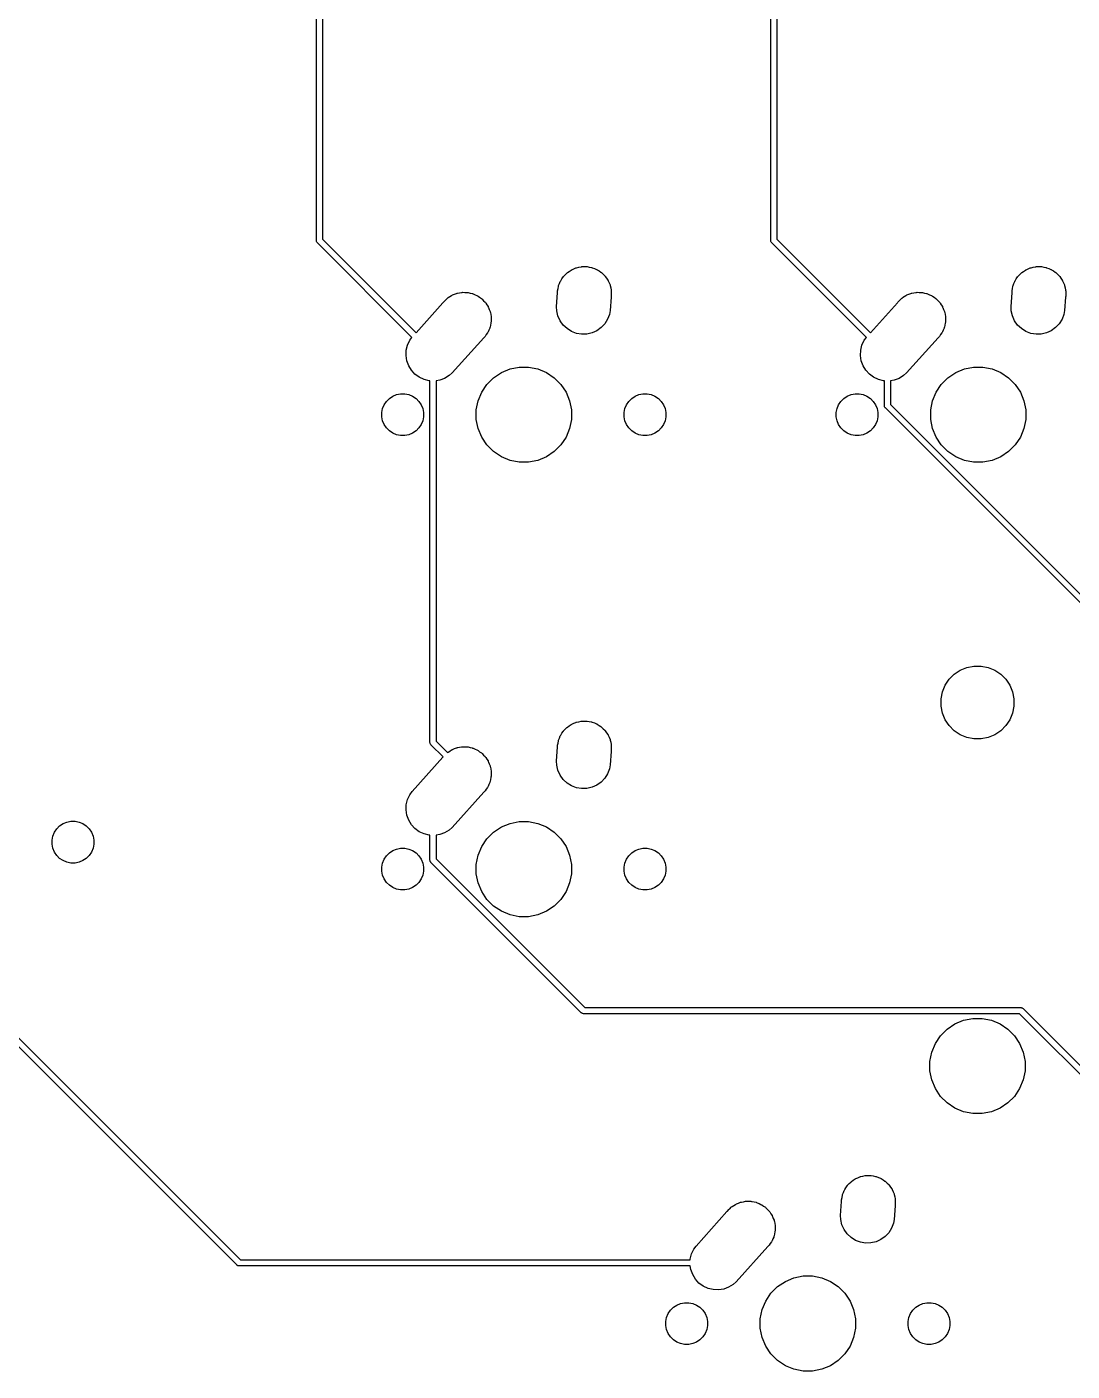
# Model space of a CAD drawing. Extents: x -662 to -203, y -195 to -58.
# Drawn here: x -293.7 to -249.8, y -166.3 to -110 of the extents above; entities that cross this region are included whole.
import ezdxf

# ---------------------------------------------------------------- set-up
doc = ezdxf.new("R2010")
doc.units = 0
doc.layers.add('BLACK', color=7, linetype='CONTINUOUS')

msp = doc.modelspace()

# ---------------------------------------------------------------- linework, layer by layer
at = {"layer": 'BLACK', "linetype": 'CONTINUOUS'}
for p, q in [((-281.527, -118.942), (-281.527, -105.781)), ((-281.273, -105.779), (-281.273, -118.896)), ((-262.477, -118.942), (-262.477, -105.781)), ((-262.223, -105.779), (-262.223, -118.896)), ((-281.273, -118.896), (-277.349, -122.819)), ((-262.223, -118.896), (-258.299, -122.819)), ((-281.528, -118.948), (-281.527, -118.942)), ((-281.525, -118.973), (-281.528, -118.948)), ((-281.518, -118.997), (-281.525, -118.973)), ((-281.506, -119.019), (-281.518, -118.997)), ((-281.49, -119.038), (-281.506, -119.019)), ((-281.506, -119.019), (-281.506, -119.019)), ((-281.486, -119.042), (-281.49, -119.038)), ((-277.519, -123.009), (-281.486, -119.042)), ((-262.478, -118.948), (-262.477, -118.942)), ((-262.477, -118.954), (-262.478, -118.948)), ((-262.475, -118.973), (-262.477, -118.954)), ((-262.468, -118.997), (-262.475, -118.973)), ((-262.456, -119.019), (-262.468, -118.997)), ((-262.44, -119.038), (-262.456, -119.019)), ((-262.436, -119.042), (-262.44, -119.038)), ((-258.469, -123.009), (-262.436, -119.042)), ((-271.285, -120.638), (-271.232, -120.559)), ((-271.232, -120.559), (-271.182, -120.479)), ((-271.182, -120.479), (-271.171, -120.467)), ((-271.171, -120.467), (-271.162, -120.454)), ((-271.162, -120.454), (-271.095, -120.387)), ((-271.095, -120.387), (-271.03, -120.318)), ((-271.03, -120.318), (-271.017, -120.309)), ((-271.017, -120.309), (-271.005, -120.297)), ((-271.005, -120.297), (-270.926, -120.244)), ((-270.926, -120.244), (-270.85, -120.19)), ((-270.85, -120.19), (-270.834, -120.183)), ((-270.834, -120.183), (-270.821, -120.174)), ((-270.821, -120.174), (-270.733, -120.138)), ((-270.733, -120.138), (-270.647, -120.099)), ((-270.647, -120.099), (-270.631, -120.095)), ((-270.631, -120.095), (-270.616, -120.089)), ((-270.616, -120.089), (-270.523, -120.071)), ((-270.523, -120.071), (-270.431, -120.049)), ((-270.431, -120.049), (-270.415, -120.049)), ((-270.415, -120.049), (-270.399, -120.046)), ((-270.399, -120.046), (-270.304, -120.046)), ((-270.304, -120.046), (-270.21, -120.043)), ((-270.21, -120.043), (-270.194, -120.046)), ((-270.194, -120.046), (-270.177, -120.046)), ((-270.177, -120.046), (-270.084, -120.064)), ((-270.084, -120.064), (-269.991, -120.08)), ((-269.991, -120.08), (-269.976, -120.086)), ((-269.976, -120.086), (-269.96, -120.089)), ((-269.96, -120.089), (-269.872, -120.125)), ((-269.872, -120.125), (-269.784, -120.159)), ((-269.784, -120.159), (-269.77, -120.167)), ((-269.77, -120.167), (-269.755, -120.174)), ((-269.755, -120.174), (-269.676, -120.226)), ((-269.676, -120.226), (-269.597, -120.276)), ((-269.597, -120.276), (-269.584, -120.288)), ((-269.584, -120.288), (-269.571, -120.297)), ((-269.571, -120.297), (-269.504, -120.364)), ((-269.504, -120.364), (-269.435, -120.428)), ((-269.435, -120.428), (-269.426, -120.442)), ((-269.426, -120.442), (-269.414, -120.454)), ((-269.414, -120.454), (-269.362, -120.532)), ((-269.362, -120.532), (-269.307, -120.609)), ((-252.235, -120.638), (-252.182, -120.559)), ((-252.182, -120.559), (-252.132, -120.479)), ((-252.132, -120.479), (-252.121, -120.467)), ((-252.121, -120.467), (-252.112, -120.454)), ((-252.112, -120.454), (-252.045, -120.387)), ((-252.045, -120.387), (-251.98, -120.318)), ((-251.98, -120.318), (-251.967, -120.309)), ((-251.967, -120.309), (-251.955, -120.297)), ((-251.955, -120.297), (-251.876, -120.244)), ((-251.876, -120.244), (-251.8, -120.19)), ((-251.8, -120.19), (-251.784, -120.183)), ((-251.784, -120.183), (-251.771, -120.174)), ((-251.771, -120.174), (-251.683, -120.138)), ((-251.683, -120.138), (-251.597, -120.099)), ((-251.597, -120.099), (-251.581, -120.095)), ((-251.581, -120.095), (-251.566, -120.089)), ((-251.566, -120.089), (-251.473, -120.071)), ((-251.473, -120.071), (-251.381, -120.049)), ((-251.381, -120.049), (-251.365, -120.049)), ((-251.365, -120.049), (-251.349, -120.046)), ((-251.349, -120.046), (-251.254, -120.046)), ((-251.254, -120.046), (-251.16, -120.043)), ((-251.16, -120.043), (-251.144, -120.046)), ((-251.144, -120.046), (-251.127, -120.046)), ((-251.127, -120.046), (-251.034, -120.064)), ((-251.034, -120.064), (-250.941, -120.08)), ((-250.941, -120.08), (-250.926, -120.086)), ((-250.926, -120.086), (-250.91, -120.089)), ((-250.91, -120.089), (-250.822, -120.125)), ((-250.822, -120.125), (-250.734, -120.159)), ((-250.734, -120.159), (-250.72, -120.167)), ((-250.72, -120.167), (-250.705, -120.174)), ((-250.705, -120.174), (-250.626, -120.226)), ((-250.626, -120.226), (-250.547, -120.276)), ((-250.547, -120.276), (-250.534, -120.288)), ((-250.534, -120.288), (-250.521, -120.297)), ((-250.521, -120.297), (-250.454, -120.364)), ((-250.454, -120.364), (-250.385, -120.428)), ((-250.385, -120.428), (-250.376, -120.442)), ((-250.376, -120.442), (-250.364, -120.454)), ((-250.364, -120.454), (-250.312, -120.532)), ((-250.312, -120.532), (-250.257, -120.609)), ((-275.608, -121.156), (-275.523, -121.142)), ((-275.523, -121.142), (-275.439, -121.126)), ((-275.439, -121.126), (-275.414, -121.126)), ((-275.414, -121.126), (-275.389, -121.122)), ((-275.389, -121.122), (-275.303, -121.126)), ((-275.303, -121.126), (-275.217, -121.126)), ((-275.217, -121.126), (-275.192, -121.131)), ((-275.192, -121.131), (-275.167, -121.132)), ((-275.167, -121.132), (-275.084, -121.152)), ((-275.084, -121.152), (-275, -121.169)), ((-271.454, -121.728), (-271.413, -121.132)), ((-271.413, -121.06), (-271.394, -120.967)), ((-271.413, -121.132), (-271.413, -121.06)), ((-271.394, -120.967), (-271.379, -120.874)), ((-271.379, -120.874), (-271.373, -120.859)), ((-271.373, -120.859), (-271.37, -120.843)), ((-271.37, -120.843), (-271.333, -120.755)), ((-271.333, -120.755), (-271.3, -120.667)), ((-271.3, -120.667), (-271.291, -120.653)), ((-271.291, -120.653), (-271.285, -120.638)), ((-269.307, -120.609), (-269.3, -120.624)), ((-269.3, -120.624), (-269.291, -120.638)), ((-269.291, -120.638), (-269.255, -120.725)), ((-269.255, -120.725), (-269.216, -120.811)), ((-269.216, -120.811), (-269.212, -120.827)), ((-269.212, -120.827), (-269.206, -120.843)), ((-269.206, -120.843), (-269.188, -120.935)), ((-269.188, -120.935), (-269.166, -121.027)), ((-269.166, -121.027), (-269.166, -121.044)), ((-269.166, -121.044), (-269.163, -121.06)), ((-269.163, -121.06), (-269.163, -121.154)), ((-256.558, -121.156), (-256.473, -121.142)), ((-256.473, -121.142), (-256.389, -121.126)), ((-256.389, -121.126), (-256.364, -121.126)), ((-256.364, -121.126), (-256.339, -121.122)), ((-256.339, -121.122), (-256.253, -121.126)), ((-256.253, -121.126), (-256.167, -121.126)), ((-256.167, -121.126), (-256.142, -121.131)), ((-256.142, -121.131), (-256.117, -121.132)), ((-256.117, -121.132), (-256.034, -121.152)), ((-256.034, -121.152), (-255.95, -121.169)), ((-252.404, -121.728), (-252.363, -121.132)), ((-252.363, -121.06), (-252.344, -120.967)), ((-252.363, -121.132), (-252.363, -121.06)), ((-252.344, -120.967), (-252.329, -120.874)), ((-252.329, -120.874), (-252.323, -120.859)), ((-252.323, -120.859), (-252.32, -120.843)), ((-252.32, -120.843), (-252.283, -120.755)), ((-252.283, -120.755), (-252.25, -120.667)), ((-252.25, -120.667), (-252.241, -120.653)), ((-252.241, -120.653), (-252.235, -120.638)), ((-250.257, -120.609), (-250.25, -120.624)), ((-250.25, -120.624), (-250.241, -120.638)), ((-250.241, -120.638), (-250.205, -120.725)), ((-250.205, -120.725), (-250.166, -120.811)), ((-250.166, -120.811), (-250.162, -120.827)), ((-250.162, -120.827), (-250.156, -120.843)), ((-250.156, -120.843), (-250.138, -120.935)), ((-250.138, -120.935), (-250.116, -121.027)), ((-250.116, -121.027), (-250.116, -121.044)), ((-250.116, -121.044), (-250.113, -121.06)), ((-250.113, -121.06), (-250.113, -121.154)), ((-277.349, -122.819), (-276.219, -121.559)), ((-276.219, -121.559), (-276.202, -121.534)), ((-276.202, -121.534), (-276.145, -121.477)), ((-276.145, -121.477), (-276.128, -121.458)), ((-276.128, -121.458), (-276.106, -121.438)), ((-276.106, -121.438), (-276.045, -121.377)), ((-276.045, -121.377), (-276.024, -121.363)), ((-276.024, -121.363), (-276.006, -121.346)), ((-276.006, -121.346), (-275.932, -121.302)), ((-275.932, -121.302), (-275.861, -121.254)), ((-275.861, -121.254), (-275.838, -121.244)), ((-275.838, -121.244), (-275.816, -121.231)), ((-275.816, -121.231), (-275.735, -121.202)), ((-275.735, -121.202), (-275.656, -121.169)), ((-275.656, -121.169), (-275.631, -121.164)), ((-275.631, -121.164), (-275.608, -121.156)), ((-275, -121.169), (-274.977, -121.178)), ((-274.977, -121.178), (-274.952, -121.184)), ((-274.952, -121.184), (-274.874, -121.221)), ((-274.874, -121.221), (-274.795, -121.254)), ((-274.795, -121.254), (-274.774, -121.268)), ((-274.774, -121.268), (-274.751, -121.278)), ((-274.751, -121.278), (-274.682, -121.329)), ((-274.682, -121.329), (-274.611, -121.377)), ((-274.611, -121.377), (-274.593, -121.395)), ((-274.593, -121.395), (-274.573, -121.409)), ((-274.573, -121.409), (-274.515, -121.473)), ((-274.515, -121.473), (-274.454, -121.534)), ((-274.454, -121.534), (-274.44, -121.554)), ((-274.44, -121.554), (-274.423, -121.573)), ((-274.423, -121.573), (-274.379, -121.646)), ((-274.379, -121.646), (-274.331, -121.718)), ((-269.17, -121.32), (-269.209, -121.883)), ((-269.163, -121.282), (-269.17, -121.32)), ((-269.163, -121.154), (-269.162, -121.193)), ((-269.162, -121.193), (-269.163, -121.209)), ((-269.163, -121.209), (-269.163, -121.282)), ((-258.299, -122.819), (-257.169, -121.559)), ((-257.169, -121.559), (-257.152, -121.534)), ((-257.152, -121.534), (-257.095, -121.477)), ((-257.095, -121.477), (-257.078, -121.458)), ((-257.078, -121.458), (-257.056, -121.438)), ((-257.056, -121.438), (-256.995, -121.377)), ((-256.995, -121.377), (-256.974, -121.363)), ((-256.974, -121.363), (-256.956, -121.346)), ((-256.956, -121.346), (-256.882, -121.302)), ((-256.882, -121.302), (-256.811, -121.254)), ((-256.811, -121.254), (-256.788, -121.244)), ((-256.788, -121.244), (-256.766, -121.231)), ((-256.766, -121.231), (-256.685, -121.202)), ((-256.685, -121.202), (-256.606, -121.169)), ((-256.606, -121.169), (-256.581, -121.164)), ((-256.581, -121.164), (-256.558, -121.156)), ((-255.95, -121.169), (-255.927, -121.178)), ((-255.927, -121.178), (-255.902, -121.184)), ((-255.902, -121.184), (-255.824, -121.221)), ((-255.824, -121.221), (-255.745, -121.254)), ((-255.745, -121.254), (-255.724, -121.268)), ((-255.724, -121.268), (-255.701, -121.278)), ((-255.701, -121.278), (-255.632, -121.329)), ((-255.632, -121.329), (-255.561, -121.377)), ((-255.561, -121.377), (-255.543, -121.395)), ((-255.543, -121.395), (-255.523, -121.409)), ((-255.523, -121.409), (-255.465, -121.473)), ((-255.465, -121.473), (-255.404, -121.534)), ((-255.404, -121.534), (-255.39, -121.554)), ((-255.39, -121.554), (-255.373, -121.573)), ((-255.373, -121.573), (-255.329, -121.646)), ((-255.329, -121.646), (-255.281, -121.718)), ((-250.12, -121.32), (-250.159, -121.883)), ((-250.113, -121.282), (-250.12, -121.32)), ((-250.113, -121.154), (-250.112, -121.193)), ((-250.112, -121.193), (-250.113, -121.209)), ((-250.113, -121.209), (-250.113, -121.282)), ((-274.331, -121.718), (-274.321, -121.741)), ((-274.321, -121.741), (-274.308, -121.762)), ((-274.308, -121.762), (-274.279, -121.843)), ((-274.279, -121.843), (-274.246, -121.923)), ((-274.246, -121.923), (-274.241, -121.947)), ((-274.241, -121.947), (-274.233, -121.971)), ((-274.233, -121.971), (-274.22, -122.056)), ((-274.22, -122.056), (-274.203, -122.14)), ((-274.203, -122.14), (-274.203, -122.165)), ((-274.203, -122.165), (-274.199, -122.19)), ((-274.199, -122.19), (-274.203, -122.276)), ((-274.203, -122.276), (-274.203, -122.362)), ((-271.449, -121.894), (-271.454, -121.728)), ((-271.399, -122.11), (-271.449, -121.894)), ((-271.309, -122.313), (-271.399, -122.11)), ((-269.316, -122.254), (-269.433, -122.442)), ((-269.237, -122.047), (-269.316, -122.254)), ((-269.209, -121.883), (-269.237, -122.047)), ((-255.281, -121.718), (-255.271, -121.741)), ((-255.271, -121.741), (-255.258, -121.762)), ((-255.258, -121.762), (-255.229, -121.843)), ((-255.229, -121.843), (-255.196, -121.923)), ((-255.196, -121.923), (-255.191, -121.947)), ((-255.191, -121.947), (-255.183, -121.971)), ((-255.183, -121.971), (-255.17, -122.056)), ((-255.17, -122.056), (-255.153, -122.14)), ((-255.153, -122.14), (-255.153, -122.165)), ((-255.153, -122.165), (-255.149, -122.19)), ((-255.149, -122.19), (-255.153, -122.276)), ((-255.153, -122.276), (-255.153, -122.362)), ((-252.399, -121.894), (-252.404, -121.728)), ((-252.349, -122.11), (-252.399, -121.894)), ((-252.259, -122.313), (-252.349, -122.11)), ((-250.266, -122.254), (-250.383, -122.442)), ((-250.187, -122.047), (-250.266, -122.254)), ((-250.159, -121.883), (-250.187, -122.047)), ((-274.355, -122.827), (-274.406, -122.896)), ((-274.345, -122.804), (-274.355, -122.827)), ((-274.331, -122.784), (-274.345, -122.804)), ((-274.298, -122.704), (-274.331, -122.784)), ((-274.261, -122.626), (-274.298, -122.704)), ((-274.256, -122.602), (-274.261, -122.626)), ((-274.246, -122.579), (-274.256, -122.602)), ((-274.229, -122.495), (-274.246, -122.579)), ((-274.209, -122.411), (-274.229, -122.495)), ((-274.208, -122.386), (-274.209, -122.411)), ((-274.203, -122.362), (-274.208, -122.386)), ((-271.18, -122.493), (-271.309, -122.313)), ((-271.019, -122.645), (-271.18, -122.493)), ((-270.831, -122.763), (-271.019, -122.645)), ((-270.624, -122.842), (-270.831, -122.763)), ((-270.406, -122.878), (-270.624, -122.842)), ((-269.968, -122.822), (-270.184, -122.872)), ((-269.766, -122.732), (-269.968, -122.822)), ((-269.585, -122.603), (-269.766, -122.732)), ((-269.433, -122.442), (-269.585, -122.603)), ((-255.305, -122.827), (-255.356, -122.896)), ((-255.295, -122.804), (-255.305, -122.827)), ((-255.281, -122.784), (-255.295, -122.804)), ((-255.248, -122.704), (-255.281, -122.784)), ((-255.211, -122.626), (-255.248, -122.704)), ((-255.206, -122.602), (-255.211, -122.626)), ((-255.196, -122.579), (-255.206, -122.602)), ((-255.179, -122.495), (-255.196, -122.579)), ((-255.159, -122.411), (-255.179, -122.495)), ((-255.158, -122.386), (-255.159, -122.411)), ((-255.153, -122.362), (-255.158, -122.386)), ((-252.13, -122.493), (-252.259, -122.313)), ((-251.969, -122.645), (-252.13, -122.493)), ((-251.781, -122.763), (-251.969, -122.645)), ((-251.574, -122.842), (-251.781, -122.763)), ((-251.356, -122.878), (-251.574, -122.842)), ((-250.918, -122.822), (-251.134, -122.872)), ((-250.716, -122.732), (-250.918, -122.822)), ((-250.535, -122.603), (-250.716, -122.732)), ((-250.383, -122.442), (-250.535, -122.603)), ((-277.757, -123.55), (-277.704, -123.335)), ((-277.704, -123.335), (-277.61, -123.134)), ((-277.61, -123.134), (-277.519, -123.009)), ((-274.511, -123.025), (-275.837, -124.503)), ((-274.454, -122.968), (-274.511, -123.025)), ((-274.406, -122.896), (-274.454, -122.968)), ((-270.184, -122.872), (-270.406, -122.878)), ((-258.707, -123.55), (-258.654, -123.335)), ((-258.654, -123.335), (-258.56, -123.134)), ((-258.56, -123.134), (-258.469, -123.009)), ((-255.461, -123.025), (-256.787, -124.503)), ((-255.404, -122.968), (-255.461, -123.025)), ((-255.356, -122.896), (-255.404, -122.968)), ((-251.134, -122.872), (-251.356, -122.878)), ((-277.767, -123.772), (-277.757, -123.55)), ((-277.733, -123.991), (-277.767, -123.772)), ((-258.717, -123.772), (-258.707, -123.55)), ((-258.683, -123.991), (-258.717, -123.772)), ((-277.657, -124.199), (-277.733, -123.991)), ((-277.542, -124.389), (-277.657, -124.199)), ((-277.393, -124.552), (-277.542, -124.389)), ((-275.837, -124.503), (-275.96, -124.615)), ((-274.099, -124.702), (-273.772, -124.484)), ((-273.772, -124.484), (-273.409, -124.333)), ((-273.409, -124.333), (-273.024, -124.257)), ((-273.024, -124.257), (-272.631, -124.257)), ((-272.631, -124.257), (-272.246, -124.333)), ((-272.246, -124.333), (-271.883, -124.484)), ((-271.883, -124.484), (-271.557, -124.702)), ((-258.607, -124.199), (-258.683, -123.991)), ((-258.492, -124.389), (-258.607, -124.199)), ((-258.343, -124.552), (-258.492, -124.389)), ((-256.787, -124.503), (-256.91, -124.615)), ((-255.049, -124.702), (-254.722, -124.484)), ((-254.722, -124.484), (-254.359, -124.333)), ((-254.359, -124.333), (-253.974, -124.257)), ((-253.974, -124.257), (-253.581, -124.257)), ((-253.581, -124.257), (-253.196, -124.333)), ((-253.196, -124.333), (-252.833, -124.484)), ((-252.833, -124.484), (-252.507, -124.702)), ((-277.214, -124.683), (-277.393, -124.552)), ((-277.013, -124.777), (-277.214, -124.683)), ((-276.798, -124.83), (-277.013, -124.777)), ((-276.765, -124.831), (-276.798, -124.83)), ((-276.765, -139.984), (-276.765, -124.831)), ((-276.358, -124.806), (-276.511, -124.829)), ((-276.511, -124.829), (-276.511, -139.938)), ((-276.149, -124.73), (-276.358, -124.806)), ((-275.96, -124.615), (-276.149, -124.73)), ((-274.595, -125.306), (-274.377, -124.98)), ((-274.377, -124.98), (-274.099, -124.702)), ((-271.557, -124.702), (-271.279, -124.98)), ((-271.279, -124.98), (-271.061, -125.306)), ((-258.164, -124.683), (-258.343, -124.552)), ((-257.963, -124.777), (-258.164, -124.683)), ((-257.748, -124.83), (-257.963, -124.777)), ((-257.715, -124.831), (-257.748, -124.83)), ((-257.715, -125.869), (-257.715, -124.831)), ((-257.308, -124.806), (-257.461, -124.829)), ((-257.461, -124.829), (-257.461, -125.823)), ((-257.099, -124.73), (-257.308, -124.806)), ((-256.91, -124.615), (-257.099, -124.73)), ((-255.545, -125.306), (-255.327, -124.98)), ((-255.327, -124.98), (-255.049, -124.702)), ((-252.507, -124.702), (-252.229, -124.98)), ((-252.229, -124.98), (-252.011, -125.306)), ((-278.587, -125.693), (-278.466, -125.571)), ((-278.466, -125.571), (-278.322, -125.475)), ((-278.322, -125.475), (-278.163, -125.409)), ((-278.163, -125.409), (-277.994, -125.376)), ((-277.994, -125.376), (-277.822, -125.376)), ((-277.822, -125.376), (-277.653, -125.409)), ((-277.653, -125.409), (-277.493, -125.475)), ((-277.493, -125.475), (-277.35, -125.571)), ((-277.35, -125.571), (-277.228, -125.693)), ((-274.745, -125.669), (-274.595, -125.306)), ((-271.061, -125.306), (-270.91, -125.669)), ((-268.427, -125.693), (-268.306, -125.571)), ((-268.306, -125.571), (-268.162, -125.475)), ((-268.162, -125.475), (-268.003, -125.409)), ((-268.003, -125.409), (-267.834, -125.376)), ((-267.834, -125.376), (-267.662, -125.376)), ((-267.662, -125.376), (-267.493, -125.409)), ((-267.493, -125.409), (-267.333, -125.475)), ((-267.333, -125.475), (-267.19, -125.571)), ((-267.19, -125.571), (-267.068, -125.693)), ((-259.537, -125.693), (-259.416, -125.571)), ((-259.416, -125.571), (-259.272, -125.475)), ((-259.272, -125.475), (-259.113, -125.409)), ((-259.113, -125.409), (-258.944, -125.376)), ((-258.944, -125.376), (-258.772, -125.376)), ((-258.772, -125.376), (-258.603, -125.409)), ((-258.603, -125.409), (-258.443, -125.475)), ((-258.443, -125.475), (-258.3, -125.571)), ((-258.3, -125.571), (-258.178, -125.693)), ((-255.695, -125.669), (-255.545, -125.306)), ((-252.011, -125.306), (-251.86, -125.669)), ((-278.783, -126.165), (-278.749, -125.995)), ((-278.783, -126.337), (-278.783, -126.165)), ((-278.749, -125.995), (-278.683, -125.836)), ((-278.683, -125.836), (-278.587, -125.693)), ((-277.228, -125.693), (-277.132, -125.836)), ((-277.132, -125.836), (-277.066, -125.995)), ((-277.066, -125.995), (-277.033, -126.165)), ((-277.033, -126.165), (-277.033, -126.337)), ((-274.822, -126.054), (-274.745, -125.669)), ((-274.822, -126.447), (-274.822, -126.054)), ((-270.91, -125.669), (-270.834, -126.054)), ((-270.834, -126.054), (-270.834, -126.447)), ((-268.623, -126.165), (-268.589, -125.995)), ((-268.623, -126.337), (-268.623, -126.165)), ((-268.589, -125.995), (-268.523, -125.836)), ((-268.523, -125.836), (-268.427, -125.693)), ((-267.068, -125.693), (-266.972, -125.836)), ((-266.972, -125.836), (-266.906, -125.995)), ((-266.906, -125.995), (-266.873, -126.165)), ((-266.873, -126.165), (-266.873, -126.337)), ((-259.733, -126.165), (-259.699, -125.995)), ((-259.733, -126.337), (-259.733, -126.165)), ((-259.699, -125.995), (-259.633, -125.836)), ((-259.633, -125.836), (-259.537, -125.693)), ((-258.178, -125.693), (-258.082, -125.836)), ((-258.082, -125.836), (-258.016, -125.995)), ((-258.016, -125.995), (-257.983, -126.165)), ((-257.983, -126.165), (-257.983, -126.337)), ((-257.715, -125.876), (-257.715, -125.869)), ((-257.715, -125.882), (-257.715, -125.876)), ((-257.713, -125.901), (-257.715, -125.882)), ((-257.706, -125.924), (-257.713, -125.901)), ((-257.694, -125.947), (-257.706, -125.924)), ((-257.678, -125.966), (-257.694, -125.947)), ((-257.673, -125.97), (-257.678, -125.966)), ((-245.809, -137.834), (-257.673, -125.97)), ((-257.461, -125.823), (-245.596, -137.688)), ((-255.772, -126.054), (-255.695, -125.669)), ((-255.772, -126.447), (-255.772, -126.054)), ((-251.86, -125.669), (-251.784, -126.054)), ((-251.784, -126.054), (-251.784, -126.447)), ((-278.749, -126.506), (-278.783, -126.337)), ((-278.683, -126.665), (-278.749, -126.506)), ((-278.587, -126.808), (-278.683, -126.665)), ((-277.132, -126.665), (-277.228, -126.808)), ((-277.066, -126.506), (-277.132, -126.665)), ((-277.033, -126.337), (-277.066, -126.506)), ((-274.745, -126.832), (-274.822, -126.447)), ((-270.834, -126.447), (-270.91, -126.832)), ((-268.589, -126.506), (-268.623, -126.337)), ((-268.523, -126.665), (-268.589, -126.506)), ((-268.427, -126.808), (-268.523, -126.665)), ((-266.972, -126.665), (-267.068, -126.808)), ((-266.906, -126.506), (-266.972, -126.665)), ((-266.873, -126.337), (-266.906, -126.506)), ((-259.699, -126.506), (-259.733, -126.337)), ((-259.633, -126.665), (-259.699, -126.506)), ((-259.537, -126.808), (-259.633, -126.665)), ((-258.082, -126.665), (-258.178, -126.808)), ((-258.016, -126.506), (-258.082, -126.665)), ((-257.983, -126.337), (-258.016, -126.506)), ((-255.695, -126.832), (-255.772, -126.447)), ((-251.784, -126.447), (-251.86, -126.832)), ((-278.466, -126.93), (-278.587, -126.808)), ((-278.322, -127.026), (-278.466, -126.93)), ((-278.163, -127.092), (-278.322, -127.026)), ((-277.994, -127.126), (-278.163, -127.092)), ((-277.822, -127.126), (-277.994, -127.126)), ((-277.653, -127.092), (-277.822, -127.126)), ((-277.493, -127.026), (-277.653, -127.092)), ((-277.35, -126.93), (-277.493, -127.026)), ((-277.228, -126.808), (-277.35, -126.93)), ((-274.595, -127.195), (-274.745, -126.832)), ((-274.377, -127.522), (-274.595, -127.195)), ((-271.061, -127.195), (-271.279, -127.522)), ((-270.91, -126.832), (-271.061, -127.195)), ((-268.306, -126.93), (-268.427, -126.808)), ((-268.162, -127.026), (-268.306, -126.93)), ((-268.003, -127.092), (-268.162, -127.026)), ((-267.834, -127.126), (-268.003, -127.092)), ((-267.662, -127.126), (-267.834, -127.126)), ((-267.493, -127.092), (-267.662, -127.126)), ((-267.333, -127.026), (-267.493, -127.092)), ((-267.19, -126.93), (-267.333, -127.026)), ((-267.068, -126.808), (-267.19, -126.93)), ((-259.416, -126.93), (-259.537, -126.808)), ((-259.272, -127.026), (-259.416, -126.93)), ((-259.113, -127.092), (-259.272, -127.026)), ((-258.944, -127.126), (-259.113, -127.092)), ((-258.772, -127.126), (-258.944, -127.126)), ((-258.603, -127.092), (-258.772, -127.126)), ((-258.443, -127.026), (-258.603, -127.092)), ((-258.3, -126.93), (-258.443, -127.026)), ((-258.178, -126.808), (-258.3, -126.93)), ((-255.545, -127.195), (-255.695, -126.832)), ((-255.327, -127.522), (-255.545, -127.195)), ((-252.011, -127.195), (-252.229, -127.522)), ((-251.86, -126.832), (-252.011, -127.195)), ((-274.099, -127.799), (-274.377, -127.522)), ((-273.772, -128.018), (-274.099, -127.799)), ((-271.557, -127.799), (-271.883, -128.018)), ((-271.279, -127.522), (-271.557, -127.799)), ((-255.049, -127.799), (-255.327, -127.522)), ((-254.722, -128.018), (-255.049, -127.799)), ((-252.507, -127.799), (-252.833, -128.018)), ((-252.229, -127.522), (-252.507, -127.799)), ((-273.409, -128.168), (-273.772, -128.018)), ((-273.024, -128.245), (-273.409, -128.168)), ((-272.631, -128.245), (-273.024, -128.245)), ((-272.246, -128.168), (-272.631, -128.245)), ((-271.883, -128.018), (-272.246, -128.168)), ((-254.359, -128.168), (-254.722, -128.018)), ((-253.974, -128.245), (-254.359, -128.168)), ((-253.581, -128.245), (-253.974, -128.245)), ((-253.196, -128.168), (-253.581, -128.245)), ((-252.833, -128.018), (-253.196, -128.168)), ((-254.531, -136.965), (-254.254, -136.85)), ((-254.254, -136.85), (-253.96, -136.792)), ((-253.96, -136.792), (-253.659, -136.792)), ((-253.659, -136.792), (-253.365, -136.85)), ((-253.365, -136.85), (-253.088, -136.965)), ((-255.16, -137.594), (-254.993, -137.344)), ((-254.993, -137.344), (-254.781, -137.132)), ((-254.781, -137.132), (-254.531, -136.965)), ((-253.088, -136.965), (-252.838, -137.132)), ((-252.838, -137.132), (-252.626, -137.344)), ((-252.626, -137.344), (-252.459, -137.594)), ((-255.334, -138.166), (-255.275, -137.871)), ((-255.275, -137.871), (-255.16, -137.594)), ((-252.459, -137.594), (-252.344, -137.871)), ((-252.344, -137.871), (-252.286, -138.166)), ((-255.334, -138.466), (-255.334, -138.166)), ((-255.275, -138.76), (-255.334, -138.466)), ((-252.286, -138.466), (-252.344, -138.76)), ((-252.286, -138.166), (-252.286, -138.466)), ((-270.733, -139.188), (-270.647, -139.149)), ((-270.647, -139.149), (-270.631, -139.145)), ((-270.631, -139.145), (-270.616, -139.139)), ((-270.616, -139.139), (-270.523, -139.121)), ((-270.523, -139.121), (-270.431, -139.099)), ((-270.431, -139.099), (-270.415, -139.099)), ((-270.415, -139.099), (-270.399, -139.096)), ((-270.399, -139.096), (-270.304, -139.096)), ((-270.304, -139.096), (-270.21, -139.093)), ((-270.21, -139.093), (-270.194, -139.096)), ((-270.194, -139.096), (-270.177, -139.096)), ((-270.177, -139.096), (-270.084, -139.114)), ((-270.084, -139.114), (-269.991, -139.13)), ((-269.991, -139.13), (-269.976, -139.136)), ((-269.976, -139.136), (-269.96, -139.139)), ((-269.96, -139.139), (-269.872, -139.175)), ((-269.872, -139.175), (-269.784, -139.209)), ((-255.16, -139.038), (-255.275, -138.76)), ((-254.993, -139.287), (-255.16, -139.038)), ((-252.459, -139.038), (-252.626, -139.287)), ((-252.344, -138.76), (-252.459, -139.038)), ((-271.333, -139.805), (-271.3, -139.717)), ((-271.3, -139.717), (-271.291, -139.703)), ((-271.291, -139.703), (-271.285, -139.688)), ((-271.285, -139.688), (-271.232, -139.609)), ((-271.232, -139.609), (-271.182, -139.529)), ((-271.182, -139.529), (-271.171, -139.517)), ((-271.171, -139.517), (-271.162, -139.504)), ((-271.162, -139.504), (-271.095, -139.437)), ((-271.095, -139.437), (-271.03, -139.368)), ((-271.03, -139.368), (-271.017, -139.359)), ((-271.017, -139.359), (-271.005, -139.347)), ((-271.005, -139.347), (-270.926, -139.294)), ((-270.926, -139.294), (-270.85, -139.24)), ((-270.85, -139.24), (-270.834, -139.233)), ((-270.834, -139.233), (-270.821, -139.224)), ((-270.821, -139.224), (-270.733, -139.188)), ((-269.784, -139.209), (-269.77, -139.217)), ((-269.77, -139.217), (-269.755, -139.224)), ((-269.755, -139.224), (-269.676, -139.276)), ((-269.676, -139.276), (-269.597, -139.326)), ((-269.597, -139.326), (-269.584, -139.338)), ((-269.584, -139.338), (-269.571, -139.347)), ((-269.571, -139.347), (-269.504, -139.414)), ((-269.504, -139.414), (-269.435, -139.478)), ((-269.435, -139.478), (-269.426, -139.492)), ((-269.426, -139.492), (-269.414, -139.504)), ((-269.414, -139.504), (-269.362, -139.582)), ((-269.362, -139.582), (-269.307, -139.659)), ((-269.307, -139.659), (-269.3, -139.674)), ((-269.3, -139.674), (-269.291, -139.688)), ((-269.291, -139.688), (-269.255, -139.775)), ((-254.781, -139.499), (-254.993, -139.287)), ((-254.531, -139.666), (-254.781, -139.499)), ((-254.254, -139.781), (-254.531, -139.666)), ((-253.088, -139.666), (-253.365, -139.781)), ((-252.838, -139.499), (-253.088, -139.666)), ((-252.626, -139.287), (-252.838, -139.499)), ((-276.765, -139.991), (-276.765, -139.984)), ((-276.763, -140.016), (-276.765, -139.991)), ((-276.756, -140.04), (-276.763, -140.016)), ((-276.744, -140.062), (-276.756, -140.04)), ((-276.728, -140.081), (-276.744, -140.062)), ((-276.744, -140.062), (-276.744, -140.062)), ((-276.723, -140.085), (-276.728, -140.081)), ((-276.211, -140.597), (-276.723, -140.085)), ((-276.511, -139.938), (-276.031, -140.418)), ((-275.932, -140.352), (-275.861, -140.304)), ((-275.861, -140.304), (-275.838, -140.294)), ((-275.838, -140.294), (-275.816, -140.281)), ((-275.816, -140.281), (-275.735, -140.252)), ((-275.735, -140.252), (-275.656, -140.219)), ((-275.656, -140.219), (-275.631, -140.214)), ((-275.631, -140.214), (-275.608, -140.206)), ((-275.608, -140.206), (-275.523, -140.192)), ((-275.523, -140.192), (-275.439, -140.176)), ((-275.439, -140.176), (-275.414, -140.176)), ((-275.414, -140.176), (-275.389, -140.172)), ((-275.389, -140.172), (-275.303, -140.176)), ((-275.303, -140.176), (-275.217, -140.176)), ((-275.217, -140.176), (-275.192, -140.181)), ((-275.192, -140.181), (-275.167, -140.182)), ((-275.167, -140.182), (-275.084, -140.202)), ((-275.084, -140.202), (-275, -140.219)), ((-275, -140.219), (-274.977, -140.228)), ((-274.977, -140.228), (-274.952, -140.234)), ((-274.952, -140.234), (-274.874, -140.271)), ((-274.874, -140.271), (-274.795, -140.304)), ((-274.795, -140.304), (-274.774, -140.318)), ((-271.454, -140.778), (-271.413, -140.182)), ((-271.413, -140.11), (-271.394, -140.017)), ((-271.413, -140.182), (-271.413, -140.11)), ((-271.394, -140.017), (-271.379, -139.924)), ((-271.379, -139.924), (-271.373, -139.909)), ((-271.373, -139.909), (-271.37, -139.893)), ((-271.37, -139.893), (-271.333, -139.805)), ((-269.255, -139.775), (-269.216, -139.861)), ((-269.216, -139.861), (-269.212, -139.877)), ((-269.212, -139.877), (-269.206, -139.893)), ((-269.206, -139.893), (-269.188, -139.985)), ((-269.188, -139.985), (-269.166, -140.077)), ((-269.166, -140.077), (-269.166, -140.094)), ((-269.166, -140.094), (-269.163, -140.11)), ((-269.163, -140.11), (-269.163, -140.204)), ((-269.163, -140.204), (-269.162, -140.243)), ((-269.162, -140.243), (-269.163, -140.259)), ((-269.163, -140.259), (-269.163, -140.332)), ((-253.96, -139.84), (-254.254, -139.781)), ((-253.659, -139.84), (-253.96, -139.84)), ((-253.365, -139.781), (-253.659, -139.84)), ((-277.512, -142.051), (-276.219, -140.609)), ((-276.219, -140.609), (-276.211, -140.597)), ((-276.031, -140.418), (-276.024, -140.413)), ((-276.024, -140.413), (-276.006, -140.396)), ((-276.006, -140.396), (-275.932, -140.352)), ((-274.774, -140.318), (-274.751, -140.328)), ((-274.751, -140.328), (-274.682, -140.379)), ((-274.682, -140.379), (-274.611, -140.427)), ((-274.611, -140.427), (-274.593, -140.445)), ((-274.593, -140.445), (-274.573, -140.459)), ((-274.573, -140.459), (-274.515, -140.523)), ((-274.515, -140.523), (-274.454, -140.584)), ((-274.454, -140.584), (-274.44, -140.604)), ((-274.44, -140.604), (-274.423, -140.623)), ((-274.423, -140.623), (-274.379, -140.696)), ((-274.379, -140.696), (-274.331, -140.768)), ((-274.331, -140.768), (-274.321, -140.791)), ((-274.321, -140.791), (-274.308, -140.812)), ((-274.308, -140.812), (-274.279, -140.893)), ((-271.449, -140.944), (-271.454, -140.778)), ((-269.17, -140.37), (-269.209, -140.933)), ((-269.163, -140.332), (-269.17, -140.37)), ((-274.279, -140.893), (-274.246, -140.973)), ((-274.246, -140.973), (-274.241, -140.997)), ((-274.241, -140.997), (-274.233, -141.021)), ((-274.233, -141.021), (-274.22, -141.106)), ((-274.22, -141.106), (-274.203, -141.19)), ((-274.208, -141.436), (-274.209, -141.461)), ((-274.203, -141.412), (-274.208, -141.436)), ((-274.203, -141.19), (-274.203, -141.215)), ((-274.203, -141.215), (-274.199, -141.24)), ((-274.199, -141.24), (-274.203, -141.326)), ((-274.203, -141.326), (-274.203, -141.412)), ((-271.399, -141.16), (-271.449, -140.944)), ((-271.309, -141.363), (-271.399, -141.16)), ((-271.18, -141.543), (-271.309, -141.363)), ((-269.316, -141.304), (-269.433, -141.492)), ((-269.237, -141.097), (-269.316, -141.304)), ((-269.209, -140.933), (-269.237, -141.097)), ((-274.406, -141.946), (-274.454, -142.018)), ((-274.355, -141.877), (-274.406, -141.946)), ((-274.345, -141.854), (-274.355, -141.877)), ((-274.331, -141.834), (-274.345, -141.854)), ((-274.298, -141.754), (-274.331, -141.834)), ((-274.261, -141.676), (-274.298, -141.754)), ((-274.256, -141.652), (-274.261, -141.676)), ((-274.246, -141.629), (-274.256, -141.652)), ((-274.229, -141.545), (-274.246, -141.629)), ((-274.209, -141.461), (-274.229, -141.545)), ((-271.019, -141.695), (-271.18, -141.543)), ((-270.831, -141.813), (-271.019, -141.695)), ((-270.624, -141.892), (-270.831, -141.813)), ((-270.406, -141.928), (-270.624, -141.892)), ((-270.184, -141.922), (-270.406, -141.928)), ((-269.968, -141.872), (-270.184, -141.922)), ((-269.766, -141.782), (-269.968, -141.872)), ((-269.585, -141.653), (-269.766, -141.782)), ((-269.433, -141.492), (-269.585, -141.653)), ((-277.757, -142.6), (-277.704, -142.385)), ((-277.704, -142.385), (-277.61, -142.184)), ((-277.61, -142.184), (-277.512, -142.051)), ((-274.511, -142.075), (-275.837, -143.553)), ((-274.454, -142.018), (-274.511, -142.075)), ((-277.767, -142.822), (-277.757, -142.6)), ((-277.733, -143.041), (-277.767, -142.822)), ((-277.657, -143.249), (-277.733, -143.041)), ((-292.509, -143.756), (-292.413, -143.613)), ((-292.413, -143.613), (-292.291, -143.491)), ((-292.291, -143.491), (-292.148, -143.395)), ((-292.148, -143.395), (-291.989, -143.329)), ((-291.989, -143.329), (-291.82, -143.296)), ((-291.82, -143.296), (-291.647, -143.296)), ((-291.647, -143.296), (-291.478, -143.329)), ((-291.478, -143.329), (-291.319, -143.395)), ((-291.319, -143.395), (-291.176, -143.491)), ((-291.176, -143.491), (-291.054, -143.613)), ((-291.054, -143.613), (-290.958, -143.756)), ((-277.542, -143.439), (-277.657, -143.249)), ((-277.393, -143.602), (-277.542, -143.439)), ((-277.214, -143.733), (-277.393, -143.602)), ((-275.96, -143.665), (-276.149, -143.78)), ((-275.837, -143.553), (-275.96, -143.665)), ((-274.099, -143.752), (-273.772, -143.534)), ((-273.772, -143.534), (-273.409, -143.383)), ((-273.409, -143.383), (-273.024, -143.307)), ((-273.024, -143.307), (-272.631, -143.307)), ((-272.631, -143.307), (-272.246, -143.383)), ((-272.246, -143.383), (-271.883, -143.534)), ((-271.883, -143.534), (-271.557, -143.752)), ((-292.608, -144.085), (-292.575, -143.916)), ((-292.608, -144.257), (-292.608, -144.085)), ((-292.575, -143.916), (-292.509, -143.756)), ((-290.958, -143.756), (-290.892, -143.916)), ((-290.892, -143.916), (-290.858, -144.085)), ((-290.858, -144.085), (-290.858, -144.257)), ((-277.013, -143.827), (-277.214, -143.733)), ((-276.798, -143.88), (-277.013, -143.827)), ((-276.765, -143.881), (-276.798, -143.88)), ((-276.765, -144.919), (-276.765, -143.881)), ((-276.358, -143.856), (-276.511, -143.879)), ((-276.511, -143.879), (-276.511, -144.873)), ((-276.149, -143.78), (-276.358, -143.856)), ((-274.595, -144.356), (-274.377, -144.03)), ((-274.377, -144.03), (-274.099, -143.752)), ((-271.557, -143.752), (-271.279, -144.03)), ((-271.279, -144.03), (-271.061, -144.356)), ((-292.575, -144.426), (-292.608, -144.257)), ((-292.509, -144.585), (-292.575, -144.426)), ((-292.413, -144.729), (-292.509, -144.585)), ((-292.291, -144.85), (-292.413, -144.729)), ((-291.054, -144.729), (-291.176, -144.85)), ((-290.958, -144.585), (-291.054, -144.729)), ((-290.892, -144.426), (-290.958, -144.585)), ((-290.858, -144.257), (-290.892, -144.426)), ((-278.683, -144.886), (-278.587, -144.743)), ((-278.587, -144.743), (-278.466, -144.621)), ((-278.466, -144.621), (-278.322, -144.525)), ((-278.322, -144.525), (-278.163, -144.459)), ((-278.163, -144.459), (-277.994, -144.426)), ((-277.994, -144.426), (-277.822, -144.426)), ((-277.822, -144.426), (-277.653, -144.459)), ((-277.653, -144.459), (-277.493, -144.525)), ((-277.493, -144.525), (-277.35, -144.621)), ((-277.35, -144.621), (-277.228, -144.743)), ((-277.228, -144.743), (-277.132, -144.886)), ((-274.822, -145.104), (-274.745, -144.719)), ((-274.745, -144.719), (-274.595, -144.356)), ((-271.061, -144.356), (-270.91, -144.719)), ((-270.91, -144.719), (-270.834, -145.104)), ((-268.523, -144.886), (-268.427, -144.743)), ((-268.427, -144.743), (-268.306, -144.621)), ((-268.306, -144.621), (-268.162, -144.525)), ((-268.162, -144.525), (-268.003, -144.459)), ((-268.003, -144.459), (-267.834, -144.426)), ((-267.834, -144.426), (-267.662, -144.426)), ((-267.662, -144.426), (-267.493, -144.459)), ((-267.493, -144.459), (-267.333, -144.525)), ((-267.333, -144.525), (-267.19, -144.621)), ((-267.19, -144.621), (-267.068, -144.743)), ((-267.068, -144.743), (-266.972, -144.886)), ((-292.148, -144.946), (-292.291, -144.85)), ((-291.989, -145.012), (-292.148, -144.946)), ((-291.82, -145.046), (-291.989, -145.012)), ((-291.647, -145.046), (-291.82, -145.046)), ((-291.478, -145.012), (-291.647, -145.046)), ((-291.319, -144.946), (-291.478, -145.012)), ((-291.176, -144.85), (-291.319, -144.946)), ((-278.783, -145.215), (-278.749, -145.045)), ((-278.783, -145.387), (-278.783, -145.215)), ((-278.749, -145.045), (-278.683, -144.886)), ((-277.132, -144.886), (-277.066, -145.045)), ((-277.066, -145.045), (-277.033, -145.215)), ((-277.033, -145.215), (-277.033, -145.387)), ((-276.765, -144.926), (-276.765, -144.919)), ((-276.763, -144.951), (-276.765, -144.926)), ((-276.756, -144.974), (-276.763, -144.951)), ((-276.75, -144.984), (-276.756, -144.974)), ((-276.744, -144.997), (-276.75, -144.984)), ((-276.728, -145.016), (-276.744, -144.997)), ((-276.723, -145.02), (-276.728, -145.016)), ((-270.423, -151.32), (-276.723, -145.02)), ((-276.511, -144.873), (-270.276, -151.108)), ((-274.822, -145.497), (-274.822, -145.104)), ((-270.834, -145.104), (-270.834, -145.497)), ((-268.623, -145.215), (-268.589, -145.045)), ((-268.623, -145.387), (-268.623, -145.215)), ((-268.589, -145.045), (-268.523, -144.886)), ((-266.972, -144.886), (-266.906, -145.045)), ((-266.906, -145.045), (-266.873, -145.215)), ((-266.873, -145.215), (-266.873, -145.387)), ((-284.86, -161.896), (-301.063, -145.693)), ((-300.851, -145.546), (-284.713, -161.684)), ((-278.749, -145.556), (-278.783, -145.387)), ((-278.683, -145.715), (-278.749, -145.556)), ((-278.587, -145.858), (-278.683, -145.715)), ((-278.466, -145.98), (-278.587, -145.858)), ((-277.228, -145.858), (-277.35, -145.98)), ((-277.132, -145.715), (-277.228, -145.858)), ((-277.066, -145.556), (-277.132, -145.715)), ((-277.033, -145.387), (-277.066, -145.556)), ((-274.745, -145.882), (-274.822, -145.497)), ((-274.595, -146.245), (-274.745, -145.882)), ((-270.91, -145.882), (-271.061, -146.245)), ((-270.834, -145.497), (-270.91, -145.882)), ((-268.589, -145.556), (-268.623, -145.387)), ((-268.523, -145.715), (-268.589, -145.556)), ((-268.427, -145.858), (-268.523, -145.715)), ((-268.306, -145.98), (-268.427, -145.858)), ((-267.068, -145.858), (-267.19, -145.98)), ((-266.972, -145.715), (-267.068, -145.858)), ((-266.906, -145.556), (-266.972, -145.715)), ((-266.873, -145.387), (-266.906, -145.556)), ((-278.322, -146.076), (-278.466, -145.98)), ((-278.163, -146.142), (-278.322, -146.076)), ((-277.994, -146.176), (-278.163, -146.142)), ((-277.822, -146.176), (-277.994, -146.176)), ((-277.653, -146.142), (-277.822, -146.176)), ((-277.493, -146.076), (-277.653, -146.142)), ((-277.35, -145.98), (-277.493, -146.076)), ((-274.377, -146.572), (-274.595, -146.245)), ((-271.061, -146.245), (-271.279, -146.572)), ((-268.162, -146.076), (-268.306, -145.98)), ((-268.003, -146.142), (-268.162, -146.076)), ((-267.834, -146.176), (-268.003, -146.142)), ((-267.662, -146.176), (-267.834, -146.176)), ((-267.493, -146.142), (-267.662, -146.176)), ((-267.333, -146.076), (-267.493, -146.142)), ((-267.19, -145.98), (-267.333, -146.076)), ((-274.099, -146.849), (-274.377, -146.572)), ((-273.772, -147.068), (-274.099, -146.849)), ((-273.409, -147.218), (-273.772, -147.068)), ((-271.883, -147.068), (-272.246, -147.218)), ((-271.557, -146.849), (-271.883, -147.068)), ((-271.279, -146.572), (-271.557, -146.849)), ((-273.024, -147.295), (-273.409, -147.218)), ((-272.631, -147.295), (-273.024, -147.295)), ((-272.246, -147.218), (-272.631, -147.295)), ((-270.419, -151.325), (-270.423, -151.32)), ((-270.399, -151.341), (-270.419, -151.325)), ((-270.377, -151.353), (-270.399, -151.341)), ((-270.353, -151.36), (-270.377, -151.353)), ((-270.329, -151.362), (-270.353, -151.36)), ((-270.322, -151.362), (-270.329, -151.362)), ((-252.043, -151.362), (-270.322, -151.362)), ((-270.276, -151.108), (-251.996, -151.108)), ((-254.391, -151.638), (-254.006, -151.562)), ((-254.006, -151.562), (-253.613, -151.562)), ((-253.613, -151.562), (-253.228, -151.638)), ((-241.98, -161.424), (-252.043, -151.362)), ((-251.996, -151.108), (-251.99, -151.107)), ((-251.99, -151.107), (-251.984, -151.108)), ((-251.984, -151.108), (-251.965, -151.11)), ((-251.965, -151.11), (-251.941, -151.117)), ((-251.941, -151.117), (-251.919, -151.129)), ((-251.919, -151.129), (-251.9, -151.145)), ((-251.9, -151.145), (-251.896, -151.149)), ((-251.896, -151.149), (-241.857, -161.188)), ((-255.358, -152.285), (-255.081, -152.007)), ((-255.081, -152.007), (-254.754, -151.789)), ((-254.754, -151.789), (-254.391, -151.638)), ((-253.228, -151.638), (-252.865, -151.789)), ((-252.865, -151.789), (-252.538, -152.007)), ((-252.538, -152.007), (-252.261, -152.285)), ((-255.727, -152.974), (-255.576, -152.611)), ((-255.576, -152.611), (-255.358, -152.285)), ((-252.261, -152.285), (-252.043, -152.611)), ((-252.043, -152.611), (-251.892, -152.974)), ((-255.803, -153.359), (-255.727, -152.974)), ((-251.892, -152.974), (-251.816, -153.359)), ((-255.803, -153.752), (-255.803, -153.359)), ((-255.727, -154.137), (-255.803, -153.752)), ((-251.816, -153.752), (-251.892, -154.137)), ((-251.816, -153.359), (-251.816, -153.752)), ((-255.576, -154.5), (-255.727, -154.137)), ((-251.892, -154.137), (-252.043, -154.5)), ((-255.358, -154.827), (-255.576, -154.5)), ((-255.081, -155.104), (-255.358, -154.827)), ((-252.261, -154.827), (-252.538, -155.104)), ((-252.043, -154.5), (-252.261, -154.827)), ((-254.754, -155.323), (-255.081, -155.104)), ((-254.391, -155.473), (-254.754, -155.323)), ((-254.006, -155.55), (-254.391, -155.473)), ((-253.228, -155.473), (-253.613, -155.55)), ((-252.865, -155.323), (-253.228, -155.473)), ((-252.538, -155.104), (-252.865, -155.323)), ((-253.613, -155.55), (-254.006, -155.55)), ((-259.02, -158.344), (-258.943, -158.29)), ((-258.943, -158.29), (-258.928, -158.283)), ((-258.928, -158.283), (-258.914, -158.274)), ((-258.914, -158.274), (-258.827, -158.238)), ((-258.827, -158.238), (-258.741, -158.199)), ((-258.741, -158.199), (-258.725, -158.195)), ((-258.725, -158.195), (-258.71, -158.189)), ((-258.71, -158.189), (-258.617, -158.171)), ((-258.617, -158.171), (-258.525, -158.149)), ((-258.525, -158.149), (-258.509, -158.149)), ((-258.509, -158.149), (-258.492, -158.146)), ((-258.492, -158.146), (-258.398, -158.146)), ((-258.398, -158.146), (-258.304, -158.143)), ((-258.304, -158.143), (-258.287, -158.146)), ((-258.287, -158.146), (-258.271, -158.146)), ((-258.271, -158.146), (-258.178, -158.164)), ((-258.178, -158.164), (-258.085, -158.18)), ((-258.085, -158.18), (-258.07, -158.186)), ((-258.07, -158.186), (-258.053, -158.189)), ((-258.053, -158.189), (-257.966, -158.225)), ((-257.966, -158.225), (-257.878, -158.259)), ((-257.878, -158.259), (-257.864, -158.267)), ((-257.864, -158.267), (-257.849, -158.274)), ((-257.849, -158.274), (-257.77, -158.326)), ((-257.77, -158.326), (-257.69, -158.376)), ((-259.463, -158.943), (-259.427, -158.855)), ((-259.427, -158.855), (-259.394, -158.767)), ((-259.394, -158.767), (-259.385, -158.753)), ((-259.385, -158.753), (-259.378, -158.738)), ((-259.378, -158.738), (-259.326, -158.659)), ((-259.326, -158.659), (-259.276, -158.579)), ((-259.276, -158.579), (-259.265, -158.567)), ((-259.265, -158.567), (-259.255, -158.554)), ((-259.255, -158.554), (-259.189, -158.487)), ((-259.189, -158.487), (-259.124, -158.418)), ((-259.124, -158.418), (-259.11, -158.409)), ((-259.11, -158.409), (-259.099, -158.397)), ((-259.099, -158.397), (-259.02, -158.344)), ((-257.69, -158.376), (-257.678, -158.388)), ((-257.678, -158.388), (-257.664, -158.397)), ((-257.664, -158.397), (-257.598, -158.464)), ((-257.598, -158.464), (-257.529, -158.528)), ((-257.529, -158.528), (-257.519, -158.542)), ((-257.519, -158.542), (-257.508, -158.554)), ((-257.508, -158.554), (-257.455, -158.632)), ((-257.455, -158.632), (-257.401, -158.709)), ((-257.401, -158.709), (-257.394, -158.724)), ((-257.394, -158.724), (-257.385, -158.738)), ((-257.385, -158.738), (-257.348, -158.825)), ((-257.348, -158.825), (-257.31, -158.911)), ((-264.139, -159.477), (-264.118, -159.463)), ((-264.118, -159.463), (-264.099, -159.446)), ((-264.099, -159.446), (-264.026, -159.402)), ((-264.026, -159.402), (-263.954, -159.354)), ((-263.954, -159.354), (-263.931, -159.344)), ((-263.931, -159.344), (-263.91, -159.331)), ((-263.91, -159.331), (-263.829, -159.302)), ((-263.829, -159.302), (-263.75, -159.269)), ((-263.75, -159.269), (-263.725, -159.264)), ((-263.725, -159.264), (-263.702, -159.256)), ((-263.702, -159.256), (-263.617, -159.242)), ((-263.617, -159.242), (-263.532, -159.226)), ((-263.532, -159.226), (-263.507, -159.226)), ((-263.507, -159.226), (-263.483, -159.222)), ((-263.483, -159.222), (-263.397, -159.226)), ((-263.397, -159.226), (-263.311, -159.226)), ((-263.311, -159.226), (-263.286, -159.231)), ((-263.286, -159.231), (-263.261, -159.232)), ((-263.261, -159.232), (-263.178, -159.252)), ((-263.178, -159.252), (-263.093, -159.269)), ((-263.093, -159.269), (-263.07, -159.278)), ((-263.07, -159.278), (-263.046, -159.284)), ((-263.046, -159.284), (-262.968, -159.321)), ((-262.968, -159.321), (-262.889, -159.354)), ((-262.889, -159.354), (-262.868, -159.368)), ((-262.868, -159.368), (-262.845, -159.378)), ((-262.845, -159.378), (-262.776, -159.429)), ((-262.776, -159.429), (-262.704, -159.477)), ((-259.548, -159.828), (-259.507, -159.232)), ((-259.507, -159.16), (-259.488, -159.067)), ((-259.507, -159.232), (-259.507, -159.16)), ((-259.488, -159.067), (-259.472, -158.974)), ((-259.472, -158.974), (-259.467, -158.959)), ((-259.467, -158.959), (-259.463, -158.943)), ((-257.31, -158.911), (-257.306, -158.927)), ((-257.306, -158.927), (-257.3, -158.943)), ((-257.264, -159.42), (-257.303, -159.983)), ((-257.3, -158.943), (-257.281, -159.035)), ((-257.281, -159.035), (-257.26, -159.127)), ((-257.257, -159.382), (-257.264, -159.42)), ((-257.26, -159.127), (-257.26, -159.144)), ((-257.26, -159.144), (-257.257, -159.16)), ((-257.257, -159.16), (-257.257, -159.254)), ((-257.257, -159.254), (-257.255, -159.293)), ((-257.255, -159.293), (-257.257, -159.309)), ((-257.257, -159.309), (-257.257, -159.382)), ((-265.606, -161.101), (-264.312, -159.659)), ((-264.312, -159.659), (-264.295, -159.634)), ((-264.295, -159.634), (-264.239, -159.577)), ((-264.239, -159.577), (-264.222, -159.558)), ((-264.222, -159.558), (-264.199, -159.538)), ((-264.199, -159.538), (-264.139, -159.477)), ((-262.704, -159.477), (-262.687, -159.495)), ((-262.687, -159.495), (-262.667, -159.509)), ((-262.667, -159.509), (-262.608, -159.573)), ((-262.608, -159.573), (-262.548, -159.634)), ((-262.548, -159.634), (-262.534, -159.654)), ((-262.534, -159.654), (-262.517, -159.673)), ((-262.517, -159.673), (-262.472, -159.746)), ((-262.472, -159.746), (-262.425, -159.818)), ((-262.425, -159.818), (-262.415, -159.841)), ((-262.415, -159.841), (-262.402, -159.862)), ((-262.402, -159.862), (-262.373, -159.943)), ((-262.373, -159.943), (-262.34, -160.023)), ((-262.34, -160.023), (-262.335, -160.047)), ((-259.543, -159.994), (-259.548, -159.828)), ((-259.493, -160.21), (-259.543, -159.994)), ((-257.303, -159.983), (-257.331, -160.147)), ((-262.323, -160.595), (-262.34, -160.679)), ((-262.335, -160.047), (-262.326, -160.071)), ((-262.326, -160.071), (-262.313, -160.156)), ((-262.302, -160.511), (-262.323, -160.595)), ((-262.313, -160.156), (-262.297, -160.24)), ((-262.301, -160.486), (-262.302, -160.511)), ((-262.297, -160.462), (-262.301, -160.486)), ((-262.297, -160.24), (-262.297, -160.265)), ((-262.297, -160.265), (-262.293, -160.29)), ((-262.293, -160.29), (-262.297, -160.376)), ((-262.297, -160.376), (-262.297, -160.462)), ((-259.402, -160.413), (-259.493, -160.21)), ((-259.274, -160.593), (-259.402, -160.413)), ((-259.113, -160.745), (-259.274, -160.593)), ((-257.527, -160.542), (-257.679, -160.703)), ((-257.409, -160.354), (-257.527, -160.542)), ((-257.331, -160.147), (-257.409, -160.354)), ((-265.704, -161.234), (-265.606, -161.101)), ((-262.604, -161.125), (-263.931, -162.603)), ((-262.548, -161.068), (-262.604, -161.125)), ((-262.5, -160.996), (-262.548, -161.068)), ((-262.449, -160.927), (-262.5, -160.996)), ((-262.438, -160.904), (-262.449, -160.927)), ((-262.425, -160.884), (-262.438, -160.904)), ((-262.392, -160.804), (-262.425, -160.884)), ((-262.355, -160.726), (-262.392, -160.804)), ((-262.349, -160.702), (-262.355, -160.726)), ((-262.34, -160.679), (-262.349, -160.702)), ((-258.925, -160.863), (-259.113, -160.745)), ((-258.718, -160.942), (-258.925, -160.863)), ((-258.499, -160.978), (-258.718, -160.942)), ((-258.278, -160.972), (-258.499, -160.978)), ((-258.062, -160.922), (-258.278, -160.972)), ((-257.86, -160.832), (-258.062, -160.922)), ((-257.679, -160.703), (-257.86, -160.832)), ((-284.713, -161.684), (-265.852, -161.684)), ((-265.852, -161.684), (-265.851, -161.65)), ((-265.851, -161.65), (-265.798, -161.435)), ((-265.798, -161.435), (-265.704, -161.234)), ((-284.856, -161.901), (-284.86, -161.896)), ((-284.836, -161.917), (-284.856, -161.901)), ((-284.814, -161.929), (-284.836, -161.917)), ((-284.836, -161.917), (-284.836, -161.917)), ((-284.79, -161.936), (-284.814, -161.929)), ((-284.766, -161.938), (-284.79, -161.936)), ((-284.759, -161.938), (-284.766, -161.938)), ((-265.85, -161.938), (-284.759, -161.938)), ((-265.827, -162.091), (-265.85, -161.938)), ((-265.751, -162.299), (-265.827, -162.091)), ((-265.636, -162.489), (-265.751, -162.299)), ((-265.486, -162.652), (-265.636, -162.489)), ((-265.308, -162.783), (-265.486, -162.652)), ((-265.107, -162.877), (-265.308, -162.783)), ((-264.243, -162.83), (-264.451, -162.906)), ((-264.054, -162.715), (-264.243, -162.83)), ((-263.931, -162.603), (-264.054, -162.715)), ((-262.47, -163.08), (-262.193, -162.802)), ((-262.193, -162.802), (-261.866, -162.584)), ((-261.866, -162.584), (-261.503, -162.433)), ((-261.503, -162.433), (-261.118, -162.357)), ((-261.118, -162.357), (-260.725, -162.357)), ((-260.725, -162.357), (-260.34, -162.433)), ((-260.34, -162.433), (-259.977, -162.584)), ((-259.977, -162.584), (-259.65, -162.802)), ((-259.65, -162.802), (-259.373, -163.08)), ((-264.892, -162.93), (-265.107, -162.877)), ((-264.67, -162.939), (-264.892, -162.93)), ((-264.451, -162.906), (-264.67, -162.939)), ((-262.839, -163.769), (-262.688, -163.406)), ((-262.688, -163.406), (-262.47, -163.08)), ((-259.373, -163.08), (-259.155, -163.406)), ((-259.155, -163.406), (-259.004, -163.769)), ((-266.843, -164.095), (-266.777, -163.936)), ((-266.777, -163.936), (-266.681, -163.793)), ((-266.681, -163.793), (-266.559, -163.671)), ((-266.559, -163.671), (-266.416, -163.575)), ((-266.416, -163.575), (-266.257, -163.509)), ((-266.257, -163.509), (-266.088, -163.476)), ((-266.088, -163.476), (-265.915, -163.476)), ((-265.915, -163.476), (-265.746, -163.509)), ((-265.746, -163.509), (-265.587, -163.575)), ((-265.587, -163.575), (-265.444, -163.671)), ((-265.444, -163.671), (-265.322, -163.793)), ((-265.322, -163.793), (-265.226, -163.936)), ((-265.226, -163.936), (-265.16, -164.095)), ((-262.915, -164.154), (-262.839, -163.769)), ((-259.004, -163.769), (-258.928, -164.154)), ((-256.683, -164.095), (-256.617, -163.936)), ((-256.617, -163.936), (-256.521, -163.793)), ((-256.521, -163.793), (-256.399, -163.671)), ((-256.399, -163.671), (-256.256, -163.575)), ((-256.256, -163.575), (-256.097, -163.509)), ((-256.097, -163.509), (-255.928, -163.476)), ((-255.928, -163.476), (-255.755, -163.476)), ((-255.755, -163.476), (-255.586, -163.509)), ((-255.586, -163.509), (-255.427, -163.575)), ((-255.427, -163.575), (-255.284, -163.671)), ((-255.284, -163.671), (-255.162, -163.793)), ((-255.162, -163.793), (-255.066, -163.936)), ((-255.066, -163.936), (-255, -164.095)), ((-266.877, -164.265), (-266.843, -164.095)), ((-266.877, -164.437), (-266.877, -164.265)), ((-266.843, -164.606), (-266.877, -164.437)), ((-265.16, -164.095), (-265.127, -164.265)), ((-265.127, -164.437), (-265.16, -164.606)), ((-265.127, -164.265), (-265.127, -164.437)), ((-262.915, -164.547), (-262.915, -164.154)), ((-258.928, -164.154), (-258.928, -164.547)), ((-256.717, -164.265), (-256.683, -164.095)), ((-256.717, -164.437), (-256.717, -164.265)), ((-256.683, -164.606), (-256.717, -164.437)), ((-255, -164.095), (-254.967, -164.265)), ((-254.967, -164.437), (-255, -164.606)), ((-254.967, -164.265), (-254.967, -164.437)), ((-266.777, -164.765), (-266.843, -164.606)), ((-266.681, -164.908), (-266.777, -164.765)), ((-266.559, -165.03), (-266.681, -164.908)), ((-266.416, -165.126), (-266.559, -165.03)), ((-265.444, -165.03), (-265.587, -165.126)), ((-265.322, -164.908), (-265.444, -165.03)), ((-265.226, -164.765), (-265.322, -164.908)), ((-265.16, -164.606), (-265.226, -164.765)), ((-262.839, -164.932), (-262.915, -164.547)), ((-262.688, -165.295), (-262.839, -164.932)), ((-259.004, -164.932), (-259.155, -165.295)), ((-258.928, -164.547), (-259.004, -164.932)), ((-256.617, -164.765), (-256.683, -164.606)), ((-256.521, -164.908), (-256.617, -164.765)), ((-256.399, -165.03), (-256.521, -164.908)), ((-256.256, -165.126), (-256.399, -165.03)), ((-255.284, -165.03), (-255.427, -165.126)), ((-255.162, -164.908), (-255.284, -165.03)), ((-255.066, -164.765), (-255.162, -164.908)), ((-255, -164.606), (-255.066, -164.765)), ((-266.257, -165.192), (-266.416, -165.126)), ((-266.088, -165.226), (-266.257, -165.192)), ((-265.915, -165.226), (-266.088, -165.226)), ((-265.746, -165.192), (-265.915, -165.226)), ((-265.587, -165.126), (-265.746, -165.192)), ((-262.47, -165.622), (-262.688, -165.295)), ((-262.193, -165.899), (-262.47, -165.622)), ((-259.373, -165.622), (-259.65, -165.899)), ((-259.155, -165.295), (-259.373, -165.622)), ((-256.097, -165.192), (-256.256, -165.126)), ((-255.928, -165.226), (-256.097, -165.192)), ((-255.755, -165.226), (-255.928, -165.226)), ((-255.586, -165.192), (-255.755, -165.226)), ((-255.427, -165.126), (-255.586, -165.192)), ((-261.866, -166.118), (-262.193, -165.899)), ((-261.503, -166.268), (-261.866, -166.118)), ((-259.977, -166.118), (-260.34, -166.268)), ((-259.65, -165.899), (-259.977, -166.118)), ((-261.118, -166.345), (-261.503, -166.268)), ((-260.725, -166.345), (-261.118, -166.345)), ((-260.34, -166.268), (-260.725, -166.345))]:
    msp.add_line(p, q, dxfattribs=at)

doc.saveas('drawing.dxf')
